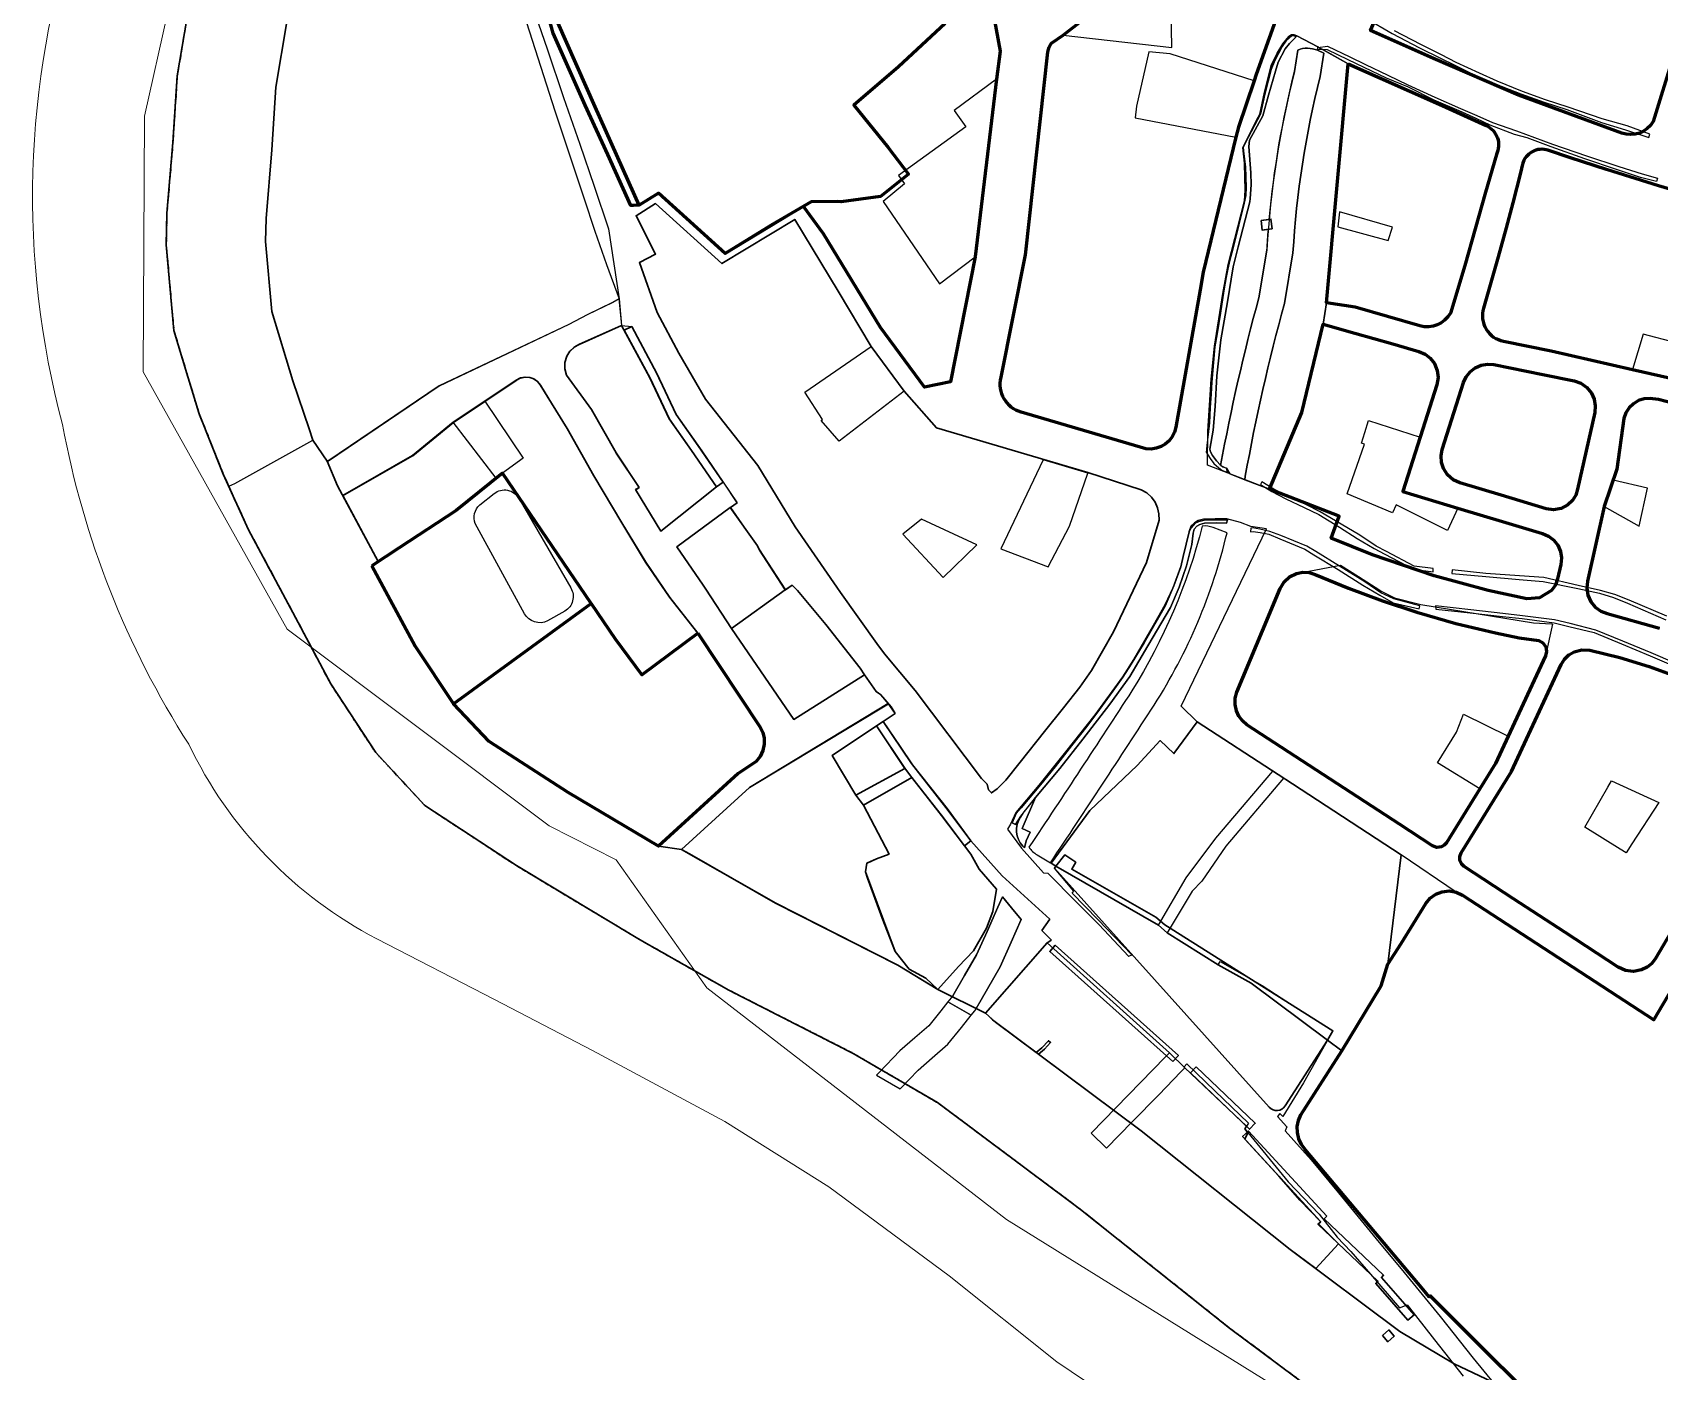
# Model space of a CAD drawing. Header units: inches. Extents: x 178547 to 180310, y 3028905 to 3031208.
# Drawn here: x 178546.6 to 179038.7, y 3030379.5 to 3030784.6 of the extents above; entities that cross this region are included whole.
import ezdxf

# ---------------------------------------------------------------- set-up
doc = ezdxf.new("R2010")
doc.units = ezdxf.units.IN
doc.header["$MEASUREMENT"] = 0
doc.linetypes.add('CENTER', pattern=[2, 1.25, -0.25, 0.25, -0.25])
for name, color, linetype, lineweight in [('1.UV1', 1, 'Continuous', 30), ('10.TR1', 7, 'Continuous', 25), ('2.UV2', 40, 'Continuous', 60), ('4.I', 170, 'Continuous', 60), ('5.SP1', 140, 'Continuous', 60), ('LAP Boundary', 250, 'CENTER', 30), ('River', 130, 'Continuous', 20)]:
    doc.layers.add(name, color=color, linetype=linetype, lineweight=lineweight)
for name, color, linetype in [('11.TR2', 252, 'Continuous'), ('13.E1', 72, 'Continuous'), ('3.OS1', 72, 'Continuous'), ('4.OS2', 72, 'Continuous'), ('Stream', 130, 'Continuous'), ('Waterbody Buffer', 134, 'Continuous')]:
    doc.layers.add(name, color=color, linetype=linetype)
for name, color, linetype, lineweight, true_color in [('12.TR3', 7, 'Continuous', 30, 0x009e8e), ('6.SP2', 7, 'Continuous', 30, 0x009e8e), ('9.R', 7, 'Continuous', 30, 0x009e8e), ('Plan-boundaries', 7, 'Continuous', 30, 0x009e8e)]:
    doc.layers.add(name, color=color, linetype=linetype, lineweight=lineweight, true_color=true_color)

msp = doc.modelspace()

# ---------------------------------------------------------------- linework, layer by layer
at = {"layer": '1.UV1'}
for points in [[(178835.75, 3030555.5), (178835.34, 3030557.18), (178833.61, 3030558.95), (178813.61, 3030585.49), (178804.24, 3030596.64), (178802, 3030599.78), (178791.02, 3030615.18), (178789.86, 3030616.81), (178777.22, 3030635.06), (178765.98, 3030653.63), (178750.14, 3030673.66), (178742.07, 3030687.63), (178735.49, 3030699.93), (178730.2, 3030714.97), (178734.99, 3030717.51), (178729.16, 3030729.14), (178734.97, 3030732.81), (178755.09, 3030714.69), (178777.13, 3030728.06), (178790.29, 3030706.38), (178800.28, 3030689.58), (178810.28, 3030676.1), (178820.03, 3030664.96), (178865.78, 3030651.45), (178881.96, 3030646.26), (178883.6, 3030645.32), (178885, 3030644.06), (178886.12, 3030642.55), (178886.9, 3030640.83), (178887.31, 3030638.99), (178887.34, 3030637.1), (178883.53, 3030624.28), (178873.51, 3030603.32), (178866.89, 3030591.54), (178863.34, 3030586.56), (178858.48, 3030580.34), (178852.67, 3030573.16), (178845.36, 3030563.84), (178841, 3030558.43), (178838.33, 3030555.84), (178836.63, 3030554.55), (178835.75, 3030555.5), (178836.63, 3030554.55), (178838.33, 3030555.84), (178841, 3030558.43), (178845.36, 3030563.84), (178852.67, 3030573.16), (178858.48, 3030580.34), (178863.34, 3030586.56), (178866.89, 3030591.54), (178873.51, 3030603.32), (178883.53, 3030624.28), (178887.34, 3030637.1), (178887.31, 3030638.99), (178886.9, 3030640.83), (178886.12, 3030642.55), (178885, 3030644.06), (178883.6, 3030645.32), (178881.96, 3030646.26), (178865.78, 3030651.45), (178820.03, 3030664.96), (178810.28, 3030676.1), (178800.28, 3030689.58), (178790.29, 3030706.38), (178777.13, 3030728.06), (178755.09, 3030714.69), (178734.97, 3030732.81), (178729.16, 3030729.14), (178734.99, 3030717.51), (178730.2, 3030714.97), (178735.49, 3030699.93), (178742.07, 3030687.63), (178750.14, 3030673.66), (178765.98, 3030653.63), (178777.22, 3030635.06), (178789.86, 3030616.81), (178791.02, 3030615.18), (178802, 3030599.78), (178804.24, 3030596.64), (178813.61, 3030585.49), (178833.61, 3030558.95), (178835.34, 3030557.18)], [(178724.77, 3030695.99), (178733.22, 3030680.29), (178739.17, 3030667.71), (178745.92, 3030658.15), (178753.44, 3030647.18), (178736.59, 3030633.75), (178729.01, 3030646.3), (178730.06, 3030646.98), (178723.08, 3030657.39), (178715.69, 3030670.53), (178708.06, 3030680.94), (178707.57, 3030682.84), (178707.61, 3030684.8), (178708.18, 3030686.68), (178709.13, 3030688.19), (178710.43, 3030689.42), (178712, 3030690.28), (178724.77, 3030695.99), (178712, 3030690.28), (178710.43, 3030689.42), (178709.13, 3030688.19), (178708.18, 3030686.68), (178707.61, 3030684.8), (178707.57, 3030682.84), (178708.06, 3030680.94), (178715.69, 3030670.53), (178723.08, 3030657.39), (178730.06, 3030646.98), (178729.01, 3030646.3), (178736.59, 3030633.75), (178753.44, 3030647.18), (178745.92, 3030658.15), (178739.17, 3030667.71), (178733.22, 3030680.29)], [(178774.24, 3030616.03), (178757.96, 3030604.29), (178750.29, 3030616.22), (178749.42, 3030617.42), (178741.49, 3030628.96), (178757.65, 3030640.91), (178765.84, 3030629.27), (178766.51, 3030628)], [(178774.24, 3030616.03), (178757.96, 3030604.29), (178750.29, 3030616.22), (178749.42, 3030617.42), (178741.49, 3030628.96), (178757.65, 3030640.91), (178765.84, 3030629.27), (178766.51, 3030628)], [(178795.6, 3030553.87), (178788.47, 3030565.92), (178801.82, 3030574.81), (178810.43, 3030561.97)], [(178938.27, 3030479.72), (178939.89, 3030482.61), (178889.1, 3030514.66), (178886.31, 3030516.95), (178860.92, 3030531.47), (178862.13, 3030533.6), (178858.88, 3030535.84), (178856.16, 3030532.43), (178854.7, 3030533.27), (178866.35, 3030549.26), (178880.71, 3030562.81), (178887.71, 3030570.41), (178891.82, 3030566.47), (178898.89, 3030576.09), (178923.36, 3030560.09), (178927.69, 3030557.26), (178960.53, 3030535.81), (178956.53, 3030502.72), (178954.55, 3030496.24), (178942.58, 3030476.5), (178938.27, 3030479.72), (178942.58, 3030476.5), (178954.55, 3030496.24), (178956.53, 3030502.72), (178960.53, 3030535.81), (178927.69, 3030557.26), (178923.36, 3030560.09), (178898.89, 3030576.09), (178891.82, 3030566.47), (178887.71, 3030570.41), (178880.71, 3030562.81), (178866.35, 3030549.26), (178854.7, 3030533.27), (178856.16, 3030532.43), (178858.88, 3030535.84), (178862.13, 3030533.6), (178860.92, 3030531.47), (178886.31, 3030516.95), (178889.1, 3030514.66), (178939.89, 3030482.61)], [(178821.52, 3030547.75), (178830.37, 3030536.07), (178832.96, 3030531.5), (178838.21, 3030525.42), (178837.09, 3030518.64), (178835.1, 3030513.66), (178831.22, 3030506.79), (178826.71, 3030502.03), (178820.39, 3030495.1), (178816.76, 3030498.48), (178811.79, 3030501.28), (178807.49, 3030506.59), (178803.55, 3030516.7), (178799.14, 3030528.79), (178798.49, 3030530.65), (178798.9, 3030533.26), (178801.84, 3030534.64), (178805.68, 3030536.04), (178797.98, 3030550.86), (178812.56, 3030559.18)], [(178837.89, 3030485.2), (178834.83, 3030487.91), (178853.44, 3030509.23), (178890.46, 3030475.88), (178895.15, 3030471.39), (178913.75, 3030453.72), (178913.23, 3030452.89), (178914.17, 3030451.75), (178913.26, 3030449.86), (178923.54, 3030438.58), (178929.92, 3030431.31), (178936.23, 3030424.84), (178935.53, 3030424.2), (178941.65, 3030418.12), (178934.75, 3030410.64), (178927, 3030416.43), (178881.94, 3030452.29), (178850.88, 3030475.49), (178852.71, 3030477.01), (178854.54, 3030479.08), (178853.87, 3030479.58), (178851.89, 3030477.46), (178850.17, 3030476.02)]]:
    msp.add_lwpolyline(points, close=True, dxfattribs=at)
msp.add_lwpolyline([(178640.43, 3030644.48), (178651.12, 3030624.53), (178657.47, 3030628.69), (178674.71, 3030639.99), (178688.7, 3030651.26), (178715.59, 3030611.84), (178722.84, 3030601.19), (178730.91, 3030590.24), (178747.81, 3030602.89), (178739.28, 3030613.74), (178732.03, 3030624.38), (178724.85, 3030636.3), (178716.36, 3030650.43), (178708.27, 3030664.77), (178700.18, 3030677.97), (178699.34, 3030679.01), (178698.24, 3030679.8), (178696.98, 3030680.26), (178695.55, 3030680.37), (178694.15, 3030680.08), (178692.89, 3030679.4), (178683.37, 3030673.06), (178673.84, 3030666.71), (178661.56, 3030656.6), (178640.43, 3030644.48)], dxfattribs=at)
at = {"layer": '10.TR1'}
for points in [[(178890.67, 3030809.04), (178858.33, 3030783.82), (178854.83, 3030781.39, 0.140409), (178853.74, 3030778.76), (178846.89, 3030717.32), (178839.54, 3030680.28, 0.399404), (178845.67, 3030669.7), (178883.37, 3030658.64, 0.416993), (178892.48, 3030665.54), (178899.72, 3030706.74), (178911.33, 3030756), (178916.66, 3030771.86), (178924.54, 3030793.89)], [(178951.26, 3030785.24), (178970.39, 3030776.76), (178996.04, 3030765.62), (179027.27, 3030754.14, 0.359406), (179036.81, 3030757.63), (179042.99, 3030777.62)], [(179054.26, 3030733.6), (179038.36, 3030738.19), (179022.71, 3030743.15), (179011.79, 3030746.69), (179004.98, 3030748.96, 0.437346), (178997.29, 3030744.73, 15.32044)], [(178997.29, 3030744.73), (178996.64, 3030742.16), (178994.32, 3030733.09), (178992.37, 3030725.47), (178989.88, 3030716.74), (178985.44, 3030701.21, 0.437941), (178991.55, 3030691.18), (179005.94, 3030688.27), (179030.58, 3030682.65), (179047.51, 3030678.8)]]:
    msp.add_lwpolyline(points, format="xyb", dxfattribs=at)
for points in [[(178702.03, 3030790.95), (178704.83, 3030782.59), (178713.75, 3030762.57), (178720.62, 3030747.69), (178727.6, 3030732.22), (178730.12, 3030732.39), (178735.94, 3030736.02), (178756.06, 3030717.69), (178776.01, 3030729.8), (178779.75, 3030732), (178785.88, 3030723.71), (178803.11, 3030695.33), (178816.36, 3030677.32), (178824.2, 3030678.93), (178831.72, 3030716.71), (178838.12, 3030770.46), (178839.23, 3030778.97), (178836.83, 3030792.01)], [(178698.75, 3030789.79), (178702.27, 3030779.64), (178707.21, 3030764.95), (178712.15, 3030750.82), (178716.47, 3030738.1), (178720.82, 3030725.24), (178723.98, 3030704.07), (178724.77, 3030695.99), (178724.77, 3030695.99), (178727.82, 3030695.6), (178734.23, 3030683.69), (178739.47, 3030672.91), (178741.31, 3030669), (178749.01, 3030658.06), (178755.51, 3030648.6), (178755.51, 3030648.6), (178759.69, 3030642.35), (178757.68, 3030640.86), (178761.88, 3030634.9), (178761.88, 3030634.9), (178765.84, 3030629.27), (178766.45, 3030628.1), (178770.37, 3030622.01), (178774.3, 3030615.94), (178776.33, 3030617.38), (178777.95, 3030615.83), (178786.51, 3030605.51), (178796.9, 3030592.26), (178798.28, 3030590.28), (178801.74, 3030585.26), (178803.1, 3030584.29), (178806.3, 3030580.55), (178807.48, 3030578.57), (178803.9, 3030576.19), (178808.99, 3030568.61), (178812.72, 3030563.09), (178823.25, 3030549.83), (178830.45, 3030540.11), (178839.92, 3030529.5), (178854.27, 3030516.37), (178851.86, 3030512.92), (178854.78, 3030510.02), (178854.74, 3030509.97), (178854.59, 3030509.95), (178854.59, 3030509.95), (178853.44, 3030509.23), (178890.46, 3030475.88), (178889.29, 3030474.71), (178866.8, 3030451.62), (178871.46, 3030447.05), (178879.24, 3030455.04), (178887.3, 3030463.25), (178893.95, 3030470.14), (178895.17, 3030471.41), (178894.88, 3030471.69), (178895.75, 3030472.65), (178904.22, 3030464.46), (178914.35, 3030454.69), (178913.23, 3030452.89), (178926.41, 3030436.91), (178935.73, 3030427.12), (178941.2, 3030420.2), (178945.35, 3030415.88), (178951.25, 3030408.95), (178960.03, 3030398.83), (178962.42, 3030399.65), (178970.69, 3030389.15), (178979.29, 3030378.11)], [(179050.03, 3030670.57), (179038.4, 3030673.55), (179035.91, 3030673.91), (179034.1, 3030673.78), (179032.37, 3030673.23), (179030.81, 3030672.3), (179029.51, 3030671.03), (179028.53, 3030669.5), (179027.93, 3030667.79), (179025.82, 3030652.51), (179022, 3030641.21), (179016.97, 3030618.63), (179016.71, 3030616.48), (179017.03, 3030614.35), (179017.92, 3030612.38), (179019.24, 3030610.76), (179020.95, 3030609.55), (179022.9, 3030608.81), (179038.74, 3030604.43)], [(178856.16, 3030532.43), (178887.12, 3030514.52), (178895.52, 3030528.87), (178904.55, 3030540.82), (178921.76, 3030561.13), (178898.89, 3030576.09), (178894.03, 3030580.84), (178919.83, 3030634.47), (178915.07, 3030635.13), (178911.99, 3030636.33), (178907.82, 3030637.48), (178904.26, 3030637.48), (178900.74, 3030637.32), (178899.16, 3030636.95), (178898.02, 3030636.26), (178896.99, 3030635.2), (178896.32, 3030633.52), (178893.84, 3030622.97), (178891.46, 3030616.59), (178889.11, 3030611.41), (178885.57, 3030605.19), (178879.62, 3030594.92), (178876.23, 3030589.71), (178867.88, 3030578.2), (178859.03, 3030566.96), (178850.98, 3030556.88), (178844.06, 3030548.67), (178842.36, 3030545.15), (178841.46, 3030543.6), (178845.74, 3030537.88), (178852.35, 3030530.38), (178853.69, 3030530.27), (178862.39, 3030521.51), (178869.23, 3030514.6), (178878.05, 3030505.16), (178878.21, 3030505.14), (178879.07, 3030505.56), (178868.85, 3030516.25), (178861.03, 3030524.18), (178861.54, 3030524.82), (178855.66, 3030531.8), (178856.16, 3030532.43)], [(179050.45, 3030526.39), (179037.49, 3030504.48), (179036.37, 3030503), (179034.94, 3030501.82), (179033.27, 3030501.01), (179030.87, 3030500.56), (179028.45, 3030500.85), (179026.23, 3030501.86), (179010.11, 3030512.41), (178994.59, 3030522.53), (178979.61, 3030532.33), (178978.81, 3030533.1), (178978.34, 3030534.11), (178978.29, 3030535.3), (178978.7, 3030536.42), (178993.92, 3030561.02), (178998.46, 3030570.78), (179009.01, 3030593.42), (179009.98, 3030595.02), (179011.32, 3030596.33), (179012.94, 3030597.27), (179015.26, 3030597.86), (179017.65, 3030597.69), (179026.69, 3030595.49), (179035.61, 3030592.82), (179046.72, 3030588.79)], [(179084.45, 3030566.19), (179036.96, 3030485.9), (178979.15, 3030523.62), (178977.21, 3030524.53), (178960.53, 3030535.81), (178924.97, 3030559.04), (178907.54, 3030538.47), (178900.23, 3030527.87), (178900.23, 3030527.87), (178897.35, 3030524.79), (178889.81, 3030512.18), (178905.24, 3030502.56), (178905.84, 3030503.55), (178918.51, 3030496.26), (178928.3, 3030489.93), (178939.89, 3030482.61), (178931.05, 3030466.87), (178924.75, 3030456.67), (178923.82, 3030457.54), (178923.15, 3030456.64), (178925.96, 3030453.53), (178925.51, 3030452.36), (178933.35, 3030443.54), (178941.58, 3030433.58), (178952.97, 3030419.66), (178961.45, 3030409.46), (178972.39, 3030396.13), (178982.38, 3030383.6), (178992.04, 3030371.78)]]:
    msp.add_lwpolyline(points, dxfattribs=at)
msp.add_lwpolyline([(178998.58, 3030613.24), (178986.9, 3030615.76), (178970.5, 3030620.18), (178951.9, 3030626.54), (178939.43, 3030631.64), (178941.8, 3030638.28), (178902.02, 3030653.66), (178902.11, 3030664.02), (178903.14, 3030679.73), (178904.13, 3030689.69), (178906.64, 3030705.66), (178908.23, 3030714.42), (178913.16, 3030733.7), (178913.42, 3030736.84), (178913.16, 3030744.89), (178913.17, 3030745.05), (178912.66, 3030749.79), (178914.73, 3030753.75), (178916.82, 3030758.07), (178917.79, 3030759.92), (178919.23, 3030766.5), (178920.67, 3030772.2), (178921.29, 3030774.64), (178923.02, 3030778.33), (178924.74, 3030781.15), (178926.57, 3030783.36), (178927.42, 3030783.85), (178928.17, 3030783.91), (178929.01, 3030783.56), (178935.35, 3030780.26), (178944.5, 3030775.14), (178973.01, 3030762.46), (178986.28, 3030756.41, -0.425383), (178989.36, 3030747.68), (178986.12, 3030736.32), (178979.78, 3030714.14), (178975.45, 3030699.67, -0.336476), (178966.21, 3030695.83), (178946.66, 3030701.47), (178937.98, 3030702.77), (178937.02, 3030696.39), (178946.56, 3030693.67), (178958.05, 3030690.37), (178965.92, 3030688.11), (178967.79, 3030687.31), (178969.39, 3030686.06), (178970.63, 3030684.44), (178971.47, 3030682.39), (178971.71, 3030680.19), (178971.34, 3030678.01), (178966.35, 3030662.21), (178961.1, 3030645.71), (178977.66, 3030640.74), (178992.18, 3030636.38), (179003.35, 3030633.02), (179005.15, 3030632.22), (179006.7, 3030631.02), (179007.91, 3030629.47), (179008.72, 3030627.62), (179009.04, 3030625.63), (179008.85, 3030623.62), (179007.9, 3030619.36), (179007.21, 3030617.44), (179006.05, 3030615.76), (179002.38, 3030613.54)], format="xyb", close=True, dxfattribs=at)
for points in [[(178835.75, 3030555.5), (178835.34, 3030557.18), (178833.61, 3030558.95), (178813.61, 3030585.49), (178804.24, 3030596.64), (178802, 3030599.78), (178791.02, 3030615.18), (178789.86, 3030616.81), (178777.22, 3030635.06), (178765.98, 3030653.63), (178750.14, 3030673.66), (178742.07, 3030687.63), (178735.49, 3030699.93), (178730.2, 3030714.97), (178734.99, 3030717.51), (178729.16, 3030729.14), (178734.97, 3030732.81), (178755.09, 3030714.69), (178777.13, 3030728.06), (178790.29, 3030706.38), (178800.28, 3030689.58), (178810.28, 3030676.1), (178820.03, 3030664.96), (178865.78, 3030651.45), (178881.96, 3030646.26), (178883.6, 3030645.32), (178885, 3030644.06), (178886.12, 3030642.55), (178886.9, 3030640.83), (178887.31, 3030638.99), (178887.34, 3030637.1), (178883.53, 3030624.28), (178873.51, 3030603.32), (178866.89, 3030591.54), (178863.34, 3030586.56), (178858.48, 3030580.34), (178852.67, 3030573.16), (178845.36, 3030563.84), (178841, 3030558.43), (178838.33, 3030555.84), (178836.63, 3030554.55), (178835.75, 3030555.5), (178836.63, 3030554.55), (178838.33, 3030555.84), (178841, 3030558.43), (178845.36, 3030563.84), (178852.67, 3030573.16), (178858.48, 3030580.34), (178863.34, 3030586.56), (178866.89, 3030591.54), (178873.51, 3030603.32), (178883.53, 3030624.28), (178887.34, 3030637.1), (178887.31, 3030638.99), (178886.9, 3030640.83), (178886.12, 3030642.55), (178885, 3030644.06), (178883.6, 3030645.32), (178881.96, 3030646.26), (178865.78, 3030651.45), (178820.03, 3030664.96), (178810.28, 3030676.1), (178800.28, 3030689.58), (178790.29, 3030706.38), (178777.13, 3030728.06), (178755.09, 3030714.69), (178734.97, 3030732.81), (178729.16, 3030729.14), (178734.99, 3030717.51), (178730.2, 3030714.97), (178735.49, 3030699.93), (178742.07, 3030687.63), (178750.14, 3030673.66), (178765.98, 3030653.63), (178777.22, 3030635.06), (178789.86, 3030616.81), (178791.02, 3030615.18), (178802, 3030599.78), (178804.24, 3030596.64), (178813.61, 3030585.49), (178833.61, 3030558.95), (178835.34, 3030557.18)], [(178759.69, 3030642.35), (178755.54, 3030648.55), (178753.48, 3030647.14), (178736.63, 3030633.7), (178729.04, 3030646.26), (178730.09, 3030646.93), (178723.11, 3030657.34), (178715.73, 3030670.48), (178708.1, 3030680.9), (178707.6, 3030682.79), (178707.64, 3030684.75), (178708.21, 3030686.63), (178709.17, 3030688.14), (178710.47, 3030689.37), (178712.03, 3030690.23), (178724.8, 3030695.95), (178724.02, 3030704.02), (178722.08, 3030702.89), (178714.36, 3030699.19), (178708.83, 3030696.24), (178669.58, 3030677.61), (178635.77, 3030654.73), (178638.86, 3030647.42), (178640.46, 3030644.43), (178661.59, 3030656.55), (178673.87, 3030666.66), (178683.4, 3030673.01), (178692.92, 3030679.36), (178694.18, 3030680.03), (178695.58, 3030680.33), (178697.01, 3030680.21), (178698.27, 3030679.75), (178699.37, 3030678.97), (178700.22, 3030677.92), (178708.3, 3030664.72), (178716.39, 3030650.38), (178724.88, 3030636.25), (178732.06, 3030624.33), (178739.31, 3030613.69), (178747.84, 3030602.84), (178766.67, 3030574.41), (178767.47, 3030572.8), (178767.91, 3030571.06), (178767.96, 3030569.26), (178767.56, 3030567.34), (178766.73, 3030565.57), (178765.51, 3030564.05), (178760.1, 3030560.41), (178736.01, 3030538.44), (178742.9, 3030537.41), (178763.45, 3030556.15), (178805.47, 3030581.51), (178803.13, 3030584.24), (178801.77, 3030585.21), (178798.28, 3030590.27), (178797.98, 3030590.09), (178797.51, 3030589.79), (178796.16, 3030588.94), (178793.06, 3030586.99), (178787.57, 3030583.53), (178776.86, 3030576.78), (178757.99, 3030604.25), (178750.32, 3030616.17), (178749.45, 3030617.38), (178741.49, 3030628.95), (178757.65, 3030640.91), (178757.68, 3030640.86)], [(178978.33, 3030648.37), (178976.3, 3030649.31), (178974.6, 3030650.78), (178973.38, 3030652.66), (178972.78, 3030654.53), (178972.65, 3030656.5), (178973.01, 3030658.44), (178977.32, 3030672.05), (178979.42, 3030678.68), (178980.23, 3030680.44), (178981.43, 3030681.96), (178982.96, 3030683.14), (178984.75, 3030683.93), (178986.68, 3030684.26), (178988.63, 3030684.11), (179003.4, 3030681.13), (179012.86, 3030679.22), (179014.95, 3030678.48), (179016.76, 3030677.2), (179018.15, 3030675.47), (179018.95, 3030673.64), (179019.28, 3030671.66), (179019.11, 3030669.66), (179013.94, 3030646.42), (179013.38, 3030644.61), (179012.38, 3030643), (179011.01, 3030641.69), (179008.96, 3030640.61), (179006.67, 3030640.22), (179004.38, 3030640.54), (178990.79, 3030644.62)], [(179006.34, 3030605.59), (179004.26, 3030596), (178998.82, 3030584.32), (178992.97, 3030571.77), (178989.08, 3030563.43), (178984.34, 3030555.78), (178974.25, 3030539.49), (178973.59, 3030538.74), (178972.72, 3030538.24), (178971.36, 3030538.09), (178970.06, 3030538.56), (178960.08, 3030545.08), (178913.88, 3030575.17), (178912.54, 3030576.35), (178911.47, 3030577.79), (178910.73, 3030579.42), (178910.33, 3030581.29), (178910.37, 3030583.19), (178910.83, 3030585.04), (178918.65, 3030603.59), (178923.96, 3030616.4), (178925.14, 3030618.39), (178926.84, 3030619.96), (178928.92, 3030620.97), (178942.19, 3030623.48), (178947.67, 3030620.06), (178952.67, 3030616.83), (178954.7, 3030615.52), (178958.6, 3030613.58), (178966.47, 3030611.55), (179000.57, 3030606.05), (179006.06, 3030605.66)]]:
    msp.add_lwpolyline(points, close=True, dxfattribs=at)
at = {"layer": '11.TR2'}
for points in [[(178949.87, 3030788.94), (178957.8, 3030784.33), (178966.12, 3030779.97), (178972.46, 3030776.78), (178976.6, 3030774.78), (178983.9, 3030771.21), (178989, 3030769.06), (178996.72, 3030766.01), (179003.81, 3030763.53), (179010.7, 3030761.3), (179021.21, 3030757.39), (179028.4, 3030755.12), (179035.51, 3030752.83), (179035.77, 3030753.81), (179028.89, 3030756.32), (179021.36, 3030758.49), (179011.06, 3030762.02), (179004.23, 3030764.18), (178997.22, 3030766.73), (178989.57, 3030769.83), (178984.22, 3030772.26), (178977.25, 3030775.54), (178972.77, 3030777.82), (178966.47, 3030780.91), (178958.53, 3030785.11)], [(179040.92, 3030608.01), (179029.54, 3030612.88), (179025.19, 3030614.6), (179020.89, 3030615.83), (179014.13, 3030617.32), (179003.71, 3030619.74), (178996.38, 3030620.23), (178986.19, 3030620.92), (178976, 3030621.99), (178975.9, 3030620.92), (178986.21, 3030620.01), (178996.31, 3030619.16), (179003.55, 3030618.48), (179013.97, 3030616.4), (179020.57, 3030614.95), (179024.81, 3030613.64), (179029, 3030611.92), (179040.58, 3030606.87)], [(179043.45, 3030593.76), (179036.21, 3030596.96), (179027.57, 3030600.46), (179019.42, 3030603.77), (179011.66, 3030605.77), (179006.95, 3030606.91), (178997.22, 3030608.12), (178991.3, 3030608.86), (178981.62, 3030609.92), (178970.97, 3030611.17), (178971.03, 3030610.1), (178981.48, 3030609.07), (178991.22, 3030607.92), (178997.17, 3030607.27), (179006.83, 3030606.01), (179011.31, 3030604.9), (179018.94, 3030603.07), (179027.18, 3030599.67), (179035.84, 3030595.98), (179042.92, 3030593.03)]]:
    msp.add_lwpolyline(points, dxfattribs=at)
for points in [[(178914.33, 3030752.81), (178912.77, 3030749.78), (178913.01, 3030747.93), (178913.45, 3030743.97), (178913.64, 3030737.71), (178913.56, 3030735.29), (178913.11, 3030732.95), (178911.48, 3030726.43), (178909.62, 3030719.07), (178908.7, 3030715.67), (178908.14, 3030712.95), (178907.64, 3030710.52), (178906.96, 3030706.49), (178905.88, 3030699.72), (178904.88, 3030693.47), (178904.23, 3030689.46), (178903.78, 3030684.72), (178903.25, 3030678.78), (178903.08, 3030675.19), (178902.79, 3030671.12), (178902.55, 3030666.51), (178902.18, 3030662.95), (178901.79, 3030659.77), (178901.64, 3030658.48), (178901.63, 3030657.65), (178902.78, 3030655.69), (178903.94, 3030654.23), (178905.4, 3030652.9), (178906.31, 3030652.23), (178908.06, 3030651.51), (178907.75, 3030652.8), (178906.61, 3030653.1), (178905.89, 3030653.72), (178904.73, 3030655.06), (178903.49, 3030656.63), (178902.93, 3030657.72), (178902.69, 3030658.56), (178903.75, 3030664.29), (178904.32, 3030671.49), (178904.81, 3030680.75), (178906.02, 3030691.63), (178907.99, 3030703.12), (178909.79, 3030713.65), (178911.25, 3030719.73), (178914.8, 3030733.37), (178914.94, 3030734.34), (178915.22, 3030738.54), (178915.12, 3030742.12), (178914.45, 3030750.08), (178914.66, 3030752.01), (178918.73, 3030759.34), (178920.47, 3030765.64), (178922.52, 3030772.91), (178923.32, 3030775.6), (178925.5, 3030779.6), (178926.81, 3030781.21), (178928.56, 3030783.09), (178928.68, 3030783.4), (178927.99, 3030783.7), (178927.47, 3030783.64), (178925.91, 3030782.25), (178924.56, 3030780.34), (178922.35, 3030776.16), (178921.26, 3030773.43), (178919.29, 3030765.92), (178917.99, 3030759.85)], [(178935.27, 3030779.47), (178935.37, 3030780.08), (178938.31, 3030780.42), (178945, 3030777.2), (178949.75, 3030774.89), (178956.53, 3030771.64), (178962.57, 3030768.78), (178970.78, 3030765.02), (178978.48, 3030761.55), (178983.5, 3030759.51), (178988.18, 3030757.38), (178995.49, 3030754.85), (179006.33, 3030750.82), (179016.65, 3030747.27), (179026.36, 3030744.1), (179033.43, 3030741.84), (179038.09, 3030740.49), (179037.78, 3030739.49), (179033, 3030740.74), (179025.72, 3030743.13), (179016.11, 3030746.34), (179005.94, 3030750.04), (178998.7, 3030752.71), (178994.81, 3030753.75), (178987.53, 3030756.58), (178983.28, 3030758.56), (178978.15, 3030760.9), (178970.59, 3030764.07), (178962.78, 3030768.03), (178956.18, 3030770.8), (178949.38, 3030773.97), (178944.53, 3030776.34), (178938.31, 3030779.37)], [(178918.44, 3030648.66), (178918.05, 3030647.87), (178921.49, 3030645.72), (178925.68, 3030643.49), (178931.24, 3030640.85), (178935.66, 3030638.77), (178941.87, 3030634.92), (178947.24, 3030631.53), (178952.37, 3030628.54), (178955.66, 3030626.73), (178964.28, 3030622.25), (178970.21, 3030621.4), (178970.26, 3030622.4), (178964.45, 3030623.15), (178956.09, 3030627.55), (178953.03, 3030629.21), (178948.11, 3030632.48), (178942.39, 3030635.87), (178936.06, 3030639.63), (178931.77, 3030641.76), (178926.36, 3030644.2), (178922.03, 3030646.42)], [(178896.48, 3030633.55), (178894.66, 3030626.03), (178893.95, 3030622.97), (178891.85, 3030617.25), (178889.14, 3030611.01), (178882.8, 3030599.97), (178878.93, 3030593.48), (178876.39, 3030589.61), (178873.39, 3030585.36), (178869.37, 3030579.74), (178865.45, 3030574.64), (178860.86, 3030568.83), (178855.92, 3030562.43), (178851.49, 3030556.97), (178845.6, 3030550.09), (178844.11, 3030548.3), (178842.86, 3030545.55), (178843.91, 3030545.05), (178845.57, 3030547.48), (178849.99, 3030553.14), (178857.33, 3030561.91), (178864.25, 3030570.78), (178872.47, 3030581.39), (178878.51, 3030589.82), (178883.92, 3030599.03), (178890.76, 3030610.68), (178893.42, 3030616.84), (178895.65, 3030623.21), (178897.21, 3030629.66), (178897.64, 3030633.1), (178897.91, 3030634.31), (178898.75, 3030635.2), (178899.68, 3030635.71), (178901.08, 3030636.16), (178904.6, 3030636.3), (178907.78, 3030636.2), (178907.99, 3030637.14), (178904.7, 3030637.21), (178900.96, 3030637.11), (178899.35, 3030636.71), (178898.23, 3030636.13), (178897.02, 3030634.77)], [(178954.4, 3030615.06), (178949.58, 3030618.45), (178941.93, 3030623.14), (178934.75, 3030627.54), (178931.99, 3030629.15), (178924.21, 3030632.38), (178920.82, 3030633.68), (178917.81, 3030634.36), (178915.62, 3030634.73), (178915.05, 3030634.66), (178915.04, 3030633.58), (178915.78, 3030633.62), (178917.9, 3030633.37), (178920.59, 3030632.79), (178923.91, 3030631.39), (178931.42, 3030628.25), (178934.19, 3030626.53), (178941.47, 3030622.1), (178948.99, 3030617.45), (178954.15, 3030614.38), (178958.11, 3030612.09), (178966.01, 3030610.21), (178966.25, 3030611.2), (178958.32, 3030613.24)]]:
    msp.add_lwpolyline(points, close=True, dxfattribs=at)
at = {"layer": '12.TR3'}
msp.add_line((178774.29, 3030615.94), (178776.33, 3030617.38), dxfattribs=at)
for points in [[(178725.57, 3030694.53), (178733.39, 3030680), (178739.25, 3030667.59), (178745.91, 3030658.17), (178753.44, 3030647.18), (178755.51, 3030648.6), (178747.97, 3030659.58), (178741.31, 3030669), (178735.45, 3030681.41), (178727.82, 3030695.6)], [(178803.9, 3030576.2), (178812.47, 3030563.43), (178814.54, 3030560.71), (178823.5, 3030549.28), (178830.45, 3030540.11), (178828.48, 3030538.57), (178821.42, 3030547.88), (178812.46, 3030559.32), (178810.39, 3030562.03), (178801.82, 3030574.81)], [(178891.54, 3030473.29), (178854.25, 3030506.59), (178855.91, 3030508.46), (178893.21, 3030475.15)], [(178898.53, 3030471.7), (178916.42, 3030454.62), (178914.69, 3030452.82), (178896.8, 3030469.89)]]:
    msp.add_lwpolyline(points, close=True, dxfattribs=at)
for points in [[(178757.96, 3030604.29), (178774.24, 3030616.03), (178774.3, 3030615.94), (178776.33, 3030617.38), (178777.95, 3030615.83), (178786.51, 3030605.51), (178796.9, 3030592.26), (178798.28, 3030590.28), (178776.86, 3030576.78), (178757.96, 3030604.29)], [(178938.07, 3030426.53), (178914.43, 3030452.28), (178912.59, 3030450.59), (178936.23, 3030424.84), (178935.4, 3030424.08), (178953.56, 3030406.88), (178952.87, 3030406.15), (178962.62, 3030395.02), (178964.5, 3030396.67), (178954.59, 3030407.97), (178955.26, 3030408.67), (178937.23, 3030425.76), (178938.07, 3030426.53)]]:
    msp.add_lwpolyline(points, dxfattribs=at)
msp.add_lwpolyline([(178905.24, 3030502.56), (178889.81, 3030512.18), (178887.12, 3030514.52), (178856.16, 3030532.43), (178855.66, 3030531.8), (178920.68, 3030459.47, 0.495466), (178925.44, 3030459.85), (178938.25, 3030479.74), (178915.17, 3030496.96), (178905.24, 3030502.56)], format="xyb", close=True, dxfattribs=at)
at = {"layer": '13.E1'}
msp.add_lwpolyline([(178594.04, 3030793.37), (178590.37, 3030771.47), (178589.06, 3030751.29), (178589.06, 3030751.29), (178587.24, 3030729.95), (178587.03, 3030720.36), (178589.34, 3030694.46), (178596.97, 3030669.27), (178603.21, 3030653.64), (178604.55, 3030650.37), (178605.92, 3030647.37), (178607.73, 3030648.2), (178631.37, 3030661.26), (178630.26, 3030664.67), (178625.3, 3030679.2), (178618.94, 3030700.2), (178617.06, 3030721.36), (178617.21, 3030728.35), (178618.97, 3030749.05), (178620.2, 3030768.01), (178623.52, 3030787.8)], dxfattribs=at)
for points in [[(178944.5, 3030775.14), (178936.86, 3030779.41), (178935.27, 3030779.47), (178935.37, 3030780.08), (178935.63, 3030780.11), (178935.35, 3030780.26), (178929.01, 3030783.56), (178928.17, 3030783.91), (178927.42, 3030783.85), (178926.57, 3030783.36), (178924.74, 3030781.15), (178923.02, 3030778.33), (178921.29, 3030774.64), (178920.67, 3030772.2), (178919.23, 3030766.5), (178917.79, 3030759.92), (178916.82, 3030758.07), (178914.73, 3030753.75), (178912.66, 3030749.79), (178913.17, 3030745.05), (178913.16, 3030744.89), (178913.42, 3030736.84), (178913.16, 3030733.7), (178908.23, 3030714.42), (178906.64, 3030705.66), (178904.13, 3030689.69), (178903.14, 3030679.73), (178902.11, 3030664.02), (178902.1, 3030662.27), (178902.18, 3030662.95), (178902.55, 3030666.51), (178902.79, 3030671.12), (178903.08, 3030675.19), (178903.25, 3030678.78), (178903.78, 3030684.72), (178904.23, 3030689.46), (178904.88, 3030693.47), (178905.88, 3030699.72), (178906.96, 3030706.49), (178907.64, 3030710.52), (178908.14, 3030712.95), (178908.7, 3030715.67), (178909.62, 3030719.07), (178911.48, 3030726.43), (178913.11, 3030732.95), (178913.56, 3030735.29), (178913.64, 3030737.71), (178913.45, 3030743.97), (178913.01, 3030747.93), (178912.77, 3030749.78), (178914.33, 3030752.81), (178917.99, 3030759.85), (178919.29, 3030765.92), (178921.26, 3030773.43), (178922.35, 3030776.16), (178924.56, 3030780.34), (178925.91, 3030782.25), (178927.47, 3030783.64), (178927.99, 3030783.7), (178928.68, 3030783.4), (178928.56, 3030783.09), (178926.81, 3030781.21), (178925.5, 3030779.6), (178923.32, 3030775.6), (178922.52, 3030772.91), (178920.47, 3030765.64), (178918.73, 3030759.34), (178914.66, 3030752.01), (178914.45, 3030750.08), (178915.12, 3030742.12), (178915.22, 3030738.54), (178914.94, 3030734.34), (178914.8, 3030733.37), (178911.25, 3030719.73), (178909.79, 3030713.65), (178907.99, 3030703.12), (178906.02, 3030691.63), (178904.81, 3030680.75), (178904.32, 3030671.49), (178903.75, 3030664.29), (178902.69, 3030658.56), (178902.93, 3030657.72), (178903.49, 3030656.63), (178904.73, 3030655.06), (178905.89, 3030653.72), (178905.96, 3030653.65, -0.021383), (178917.51, 3030704.32), (178919.96, 3030718.79, -0.005432), (178920.4, 3030725.06), (178918.56, 3030724.78), (178918.19, 3030727.67), (178920.66, 3030728.05, -0.039247), (178928.32, 3030772.79), (178929.29, 3030779.29, -0.193679), (178935.26, 3030779.22), (178937.16, 3030778.38), (178936.09, 3030771.23, 0.048007), (178927.84, 3030717.89), (178925.25, 3030702.61, 0.022325), (178913.42, 3030650.39), (178913.27, 3030649.31), (178920.75, 3030646.42), (178930.5, 3030669.63), (178937.02, 3030696.39), (178937.98, 3030702.77)], [(178854.47, 3030533.41, 0.003082), (178885.85, 3030581.13, 0.0836), (178907.9, 3030633.23), (178903.71, 3030634.8, 0.105673), (178900.41, 3030635.3, -0.077409), (178879.11, 3030585.44, -0.003061), (178847.99, 3030538.12, 0.106024), (178850.44, 3030535.83)], [(178845.91, 3030543.8), (178849.99, 3030553.13), (178846.48, 3030548.81), (178845.39, 3030547.22, 0.351954), (178846.11, 3030538.48), (178846.59, 3030537.98), (178846.6, 3030537.97), (178847.15, 3030540.09), (178848.35, 3030542.66)]]:
    msp.add_lwpolyline(points, format="xyb", close=True, dxfattribs=at)
for points in [[(178887.71, 3030570.41), (178891.82, 3030566.47), (178898.89, 3030576.09), (178894.03, 3030580.84), (178919.83, 3030634.47), (178915.07, 3030635.13), (178911.99, 3030636.33), (178907.82, 3030637.48), (178904.26, 3030637.48), (178900.74, 3030637.32), (178899.16, 3030636.95), (178898.02, 3030636.26), (178896.99, 3030635.2), (178896.32, 3030633.52), (178893.84, 3030622.97), (178891.46, 3030616.59), (178889.11, 3030611.41), (178885.57, 3030605.19), (178879.62, 3030594.92), (178876.23, 3030589.71), (178867.88, 3030578.2), (178859.03, 3030566.96), (178850.98, 3030556.88), (178844.06, 3030548.67), (178842.36, 3030545.15), (178841.46, 3030543.6), (178845.74, 3030537.88), (178852.35, 3030530.38), (178853.69, 3030530.27), (178862.39, 3030521.51), (178869.23, 3030514.6), (178878.05, 3030505.16), (178878.21, 3030505.14), (178879.07, 3030505.56), (178868.85, 3030516.25), (178861.03, 3030524.18), (178861.54, 3030524.82), (178855.66, 3030531.8), (178856.16, 3030532.43), (178854.7, 3030533.27), (178866.35, 3030549.26), (178880.71, 3030562.81)], [(178853.44, 3030509.23), (178854.59, 3030509.95), (178854.74, 3030509.97), (178854.78, 3030510.02), (178851.86, 3030512.92), (178854.27, 3030516.37), (178839.92, 3030529.5), (178830.45, 3030540.11), (178828.48, 3030538.57), (178830.37, 3030536.07), (178832.96, 3030531.5), (178838.21, 3030525.42), (178837.09, 3030518.64), (178835.1, 3030513.66), (178831.22, 3030506.79), (178826.71, 3030502.03), (178820.39, 3030495.1), (178824.76, 3030492.93), (178824.96, 3030493.19), (178828.52, 3030499.33), (178832.13, 3030505.56), (178835.3, 3030512.67), (178838.57, 3030519.99), (178839.99, 3030523.08), (178842.7, 3030519.81), (178845.65, 3030516.25), (178842.61, 3030509.41), (178839.26, 3030501.91), (178835.45, 3030495.32), (178831.98, 3030489.33), (178834.83, 3030487.91)]]:
    msp.add_lwpolyline(points, close=True, dxfattribs=at)
at = {"layer": '2.UV2'}
for points in [[(178983.08, 3030831.55), (178993.4, 3030820.36), (178999.01, 3030816.16), (179006.33, 3030812.38), (179024.91, 3030802.86), (179040.37, 3030796.42, -0.357863), (179045.66, 3030786.47), (179042.99, 3030777.62), (179036.81, 3030757.63, -0.359406), (179027.27, 3030754.14), (178996.04, 3030765.62), (178970.39, 3030776.76), (178951.26, 3030785.24), (178958.8, 3030802.24), (178983.08, 3030831.55)], [(178924.54, 3030793.89), (178916.66, 3030771.86), (178916.07, 3030769.95), (178911.33, 3030756), (178910.58, 3030752.91), (178900.66, 3030712.07), (178899.72, 3030706.74), (178892.43, 3030665.21, -0.405113), (178883.37, 3030658.64), (178845.67, 3030669.7, -0.399404), (178839.54, 3030680.28), (178846.89, 3030717.32), (178853.74, 3030778.76, -0.140409), (178854.83, 3030781.39), (178858.33, 3030783.82), (178890.67, 3030809.04)], [(178944.5, 3030775.14), (178973.01, 3030762.46), (178986.28, 3030756.41, -0.425383), (178989.36, 3030747.68), (178986.12, 3030736.32), (178979.78, 3030714.14), (178975.45, 3030699.67, -0.336476), (178966.21, 3030695.83), (178946.66, 3030701.47), (178937.98, 3030702.77), (178944.5, 3030775.14)], [(179054.26, 3030733.6), (179038.36, 3030738.19), (179022.71, 3030743.15), (179011.79, 3030746.69), (179004.98, 3030748.96, 0.437346), (178997.29, 3030744.73, 15.32044)], [(178997.29, 3030744.73), (178996.64, 3030742.16), (178994.32, 3030733.09), (178992.37, 3030725.47), (178989.88, 3030716.74), (178985.44, 3030701.21, 0.437941), (178991.55, 3030691.18), (179005.94, 3030688.27), (179030.58, 3030682.65), (179047.51, 3030678.8)]]:
    msp.add_lwpolyline(points, format="xyb", dxfattribs=at)
at = {"layer": '2.UV2', "color": 40, "linetype": 'Continuous', "lineweight": 60}
for points in [[(178836.83, 3030792.01), (178839.23, 3030778.97), (178838.12, 3030770.46), (178831.72, 3030716.71), (178824.2, 3030678.93), (178816.36, 3030677.32), (178803.11, 3030695.33), (178785.88, 3030723.71), (178779.75, 3030732), (178776.04, 3030729.82), (178756.06, 3030717.69), (178735.94, 3030736.02), (178730.12, 3030732.39), (178728.38, 3030732.27), (178727.6, 3030732.22), (178720.62, 3030747.69), (178713.75, 3030762.57), (178704.02, 3030784.41), (178701.66, 3030793.07)], [(178822.61, 3030787.29), (178808.5, 3030774.2), (178794.96, 3030762.57), (178805.43, 3030749.82), (178811.5, 3030741.73), (178803.08, 3030734.96), (178791.2, 3030733.39), (178789.93, 3030733.48), (178782.09, 3030733.37), (178770, 3030726.27), (178756.06, 3030717.69), (178735.94, 3030736.02), (178730.12, 3030732.39), (178716.72, 3030762.11), (178705.45, 3030787.59)]]:
    msp.add_lwpolyline(points, dxfattribs=at)
at = {"layer": '2.UV2'}
for points in [[(178998.58, 3030613.24), (178986.9, 3030615.76), (178970.5, 3030620.18), (178951.9, 3030626.54), (178939.43, 3030631.64), (178941.8, 3030638.28), (178920.75, 3030646.42), (178930.5, 3030669.63), (178937.02, 3030696.39), (178946.56, 3030693.67), (178958.05, 3030690.37), (178965.92, 3030688.11), (178967.79, 3030687.31), (178969.39, 3030686.06), (178970.63, 3030684.44), (178971.47, 3030682.39), (178971.71, 3030680.19), (178971.34, 3030678.01), (178966.35, 3030662.21), (178961.1, 3030645.71), (178977.66, 3030640.74), (178992.18, 3030636.38), (179003.35, 3030633.02), (179005.15, 3030632.22), (179006.7, 3030631.02), (179007.91, 3030629.47), (179008.72, 3030627.62), (179009.04, 3030625.63), (179008.85, 3030623.62), (179007.9, 3030619.36), (179007.21, 3030617.44), (179006.05, 3030615.76), (179002.38, 3030613.54), (178998.58, 3030613.24)], [(179050.03, 3030670.57), (179038.4, 3030673.55), (179035.91, 3030673.91), (179034.1, 3030673.78), (179032.37, 3030673.23), (179030.81, 3030672.3), (179029.51, 3030671.03), (179028.53, 3030669.5), (179027.93, 3030667.79), (179025.82, 3030652.51), (179022, 3030641.21), (179016.97, 3030618.63), (179016.71, 3030616.48), (179017.03, 3030614.35), (179017.92, 3030612.38), (179019.24, 3030610.76), (179020.95, 3030609.55), (179022.9, 3030608.81), (179038.74, 3030604.43)], [(179050.45, 3030526.39), (179037.49, 3030504.48), (179036.37, 3030503), (179034.94, 3030501.82), (179033.27, 3030501.01), (179030.87, 3030500.56), (179028.45, 3030500.85), (179026.23, 3030501.86), (179010.11, 3030512.41), (178994.59, 3030522.53), (178979.61, 3030532.33), (178978.81, 3030533.1), (178978.34, 3030534.11), (178978.29, 3030535.3), (178978.7, 3030536.42), (178993.92, 3030561.02), (178998.46, 3030570.78), (179009.01, 3030593.42), (179009.98, 3030595.02), (179011.32, 3030596.33), (179012.94, 3030597.27), (179015.26, 3030597.86), (179017.65, 3030597.69), (179026.69, 3030595.49), (179035.61, 3030592.82), (179046.72, 3030588.79)]]:
    msp.add_lwpolyline(points, dxfattribs=at)
for points in [[(178978.33, 3030648.37), (178976.3, 3030649.31), (178974.6, 3030650.78), (178973.38, 3030652.66), (178972.78, 3030654.53), (178972.65, 3030656.5), (178973.01, 3030658.44), (178977.32, 3030672.05), (178979.42, 3030678.68), (178980.23, 3030680.44), (178981.43, 3030681.96), (178982.96, 3030683.14), (178984.75, 3030683.93), (178986.68, 3030684.26), (178988.63, 3030684.11), (179003.4, 3030681.13), (179012.86, 3030679.22), (179014.95, 3030678.48), (179016.76, 3030677.2), (179018.15, 3030675.47), (179018.95, 3030673.64), (179019.28, 3030671.66), (179019.11, 3030669.66), (179013.94, 3030646.42), (179013.38, 3030644.61), (179012.38, 3030643), (179011.01, 3030641.69), (179008.96, 3030640.61), (179006.67, 3030640.22), (179004.38, 3030640.54), (178990.79, 3030644.62)], [(178974.25, 3030539.49), (178973.59, 3030538.74), (178972.72, 3030538.24), (178971.36, 3030538.09), (178970.06, 3030538.56), (178960.08, 3030545.08), (178913.88, 3030575.17), (178912.54, 3030576.35), (178911.47, 3030577.79), (178910.73, 3030579.42), (178910.33, 3030581.29), (178910.37, 3030583.19), (178910.83, 3030585.04), (178918.65, 3030603.59), (178923.96, 3030616.4), (178925.14, 3030618.39), (178926.84, 3030619.96), (178928.92, 3030620.97), (178930.81, 3030621.33), (178932.72, 3030621.22), (178934.56, 3030620.66), (178944.66, 3030616.46), (178954.91, 3030612.65), (178965.3, 3030609.22), (178977.14, 3030605.84), (178989.11, 3030602.96), (178996.3, 3030601.49), (179002.2, 3030600.64), (179003.44, 3030599.91), (179004.28, 3030598.74), (179004.55, 3030597.37), (179004.26, 3030596), (178998.82, 3030584.32), (178992.97, 3030571.77), (178989.08, 3030563.43), (178984.34, 3030555.78)]]:
    msp.add_lwpolyline(points, close=True, dxfattribs=at)
at = {"layer": '3.OS1'}
msp.add_lwpolyline([(178695.98, 3030787.64), (178704.52, 3030760.94), (178713.3, 3030734.56), (178716.67, 3030724.51), (178720.24, 3030714.36), (178723.98, 3030704.07), (178722.05, 3030702.94), (178714.32, 3030699.23), (178708.8, 3030696.29), (178669.55, 3030677.66), (178635.89, 3030654.88), (178635.69, 3030654.88), (178631.37, 3030661.26), (178630.26, 3030664.67), (178625.3, 3030679.2), (178618.94, 3030700.2), (178617.06, 3030721.36), (178617.21, 3030728.35), (178618.97, 3030749.05), (178620.2, 3030768.01), (178623.52, 3030787.8)], dxfattribs=at)
msp.add_lwpolyline([(178864.25, 3030570.78), (178857.33, 3030561.91), (178849.99, 3030553.14), (178849.99, 3030553.13), (178845.91, 3030543.8), (178848.35, 3030542.66), (178847.15, 3030540.09), (178846.6, 3030537.97), (178846.11, 3030538.48, -0.35042), (178845.37, 3030547.19), (178843.91, 3030545.05), (178842.86, 3030545.55), (178844.11, 3030548.3), (178845.6, 3030550.09), (178851.49, 3030556.97), (178855.92, 3030562.43), (178860.86, 3030568.83), (178865.45, 3030574.64), (178869.37, 3030579.74), (178873.39, 3030585.36), (178876.39, 3030589.61), (178878.93, 3030593.48), (178882.8, 3030599.97), (178889.14, 3030611.01), (178891.85, 3030617.25), (178893.95, 3030622.97), (178894.66, 3030626.03), (178896.48, 3030633.55), (178897.02, 3030634.77), (178898.23, 3030636.13), (178899.35, 3030636.71), (178900.96, 3030637.11), (178904.7, 3030637.21), (178907.99, 3030637.14), (178907.78, 3030636.2), (178904.6, 3030636.3), (178901.08, 3030636.16), (178899.68, 3030635.71), (178898.75, 3030635.2), (178897.91, 3030634.31), (178897.64, 3030633.1), (178897.21, 3030629.66), (178895.65, 3030623.21), (178893.42, 3030616.84), (178890.76, 3030610.68), (178883.92, 3030599.03), (178878.51, 3030589.82), (178872.47, 3030581.39)], format="xyb", close=True, dxfattribs=at)
at = {"layer": '4.I', "color": 170, "linetype": 'Continuous', "lineweight": 60}
msp.add_lwpolyline([(178822.61, 3030787.29), (178808.5, 3030774.2), (178794.96, 3030762.57), (178805.43, 3030749.82), (178811.5, 3030741.73), (178803.08, 3030734.96), (178791.2, 3030733.39), (178789.93, 3030733.48), (178782.09, 3030733.37), (178770, 3030726.27), (178756.06, 3030717.69), (178735.94, 3030736.02), (178730.12, 3030732.39), (178716.72, 3030762.11), (178705.45, 3030787.59)], dxfattribs=at)
at = {"layer": '4.I'}
msp.add_lwpolyline([(179012.85, 3030358.96), (178969.39, 3030402.39), (178969.01, 3030402.14), (178967.23, 3030404.3), (178931.5, 3030446.65), (178930.38, 3030448.19), (178929.59, 3030449.93), (178929.18, 3030451.8), (178929.14, 3030453.66), (178929.48, 3030455.49), (178930.17, 3030457.22), (178942.58, 3030476.5), (178954.55, 3030496.24), (178956.53, 3030502.72), (178960.53, 3030509), (178968.05, 3030521.12), (178969.36, 3030522.73), (178971.03, 3030523.94), (178972.96, 3030524.68), (178975.1, 3030524.9), (178977.21, 3030524.53), (178979.15, 3030523.62), (179036.96, 3030485.9), (179084.45, 3030566.19)], dxfattribs=at)
at = {"layer": '4.OS2', "color": 3}
for points in [[(178858.33, 3030783.82), (178891.2, 3030780.1), (178890.67, 3030809.04), (178858.33, 3030783.82)], [(178910.58, 3030752.91), (178911.33, 3030756), (178916.07, 3030769.95), (178890.73, 3030778.17), (178884.21, 3030778.77), (178880.56, 3030762.28), (178880.06, 3030758.76), (178910.57, 3030752.89)], [(178838.12, 3030770.46), (178825.36, 3030760.96), (178828.91, 3030756.02), (178808.55, 3030741.3), (178810.36, 3030738.85), (178803.84, 3030733.46), (178820.92, 3030708.53), (178831.72, 3030716.71), (178838.12, 3030770.46)], [(178941.44, 3030725.76), (178956.65, 3030721.67), (178957.91, 3030725.73), (178941.9, 3030730.33), (178941.44, 3030725.76)], [(178683.37, 3030673.06), (178695.04, 3030655.79), (178688.7, 3030651.26), (178686.87, 3030649.8), (178673.84, 3030666.71), (178683.37, 3030673.06)], [(178839.52, 3030628.35), (178853.78, 3030622.96), (178860.26, 3030635.26), (178865.77, 3030651.31), (178852.27, 3030655.3), (178839.52, 3030628.35)], [(179035.11, 3030646.71), (179024.69, 3030649.17), (179022, 3030641.21), (179032.55, 3030635.28), (179035.11, 3030646.71)]]:
    msp.add_lwpolyline(points, dxfattribs=at)
for points in [[(179052.3, 3030681.81), (179053.73, 3030688.12), (179033.79, 3030693.31), (179030.58, 3030682.65), (179047.51, 3030678.8, 0.41439), (179052.3, 3030681.81, -0.000439)], [(178702.39, 3030606.57), (178702.39, 3030606.57, -0.395346), (178695.41, 3030608.78), (178680.49, 3030636.03, -0.308053), (178681.86, 3030641.69), (178686.23, 3030645.14, -0.458632), (178693.67, 3030643.69), (178709.4, 3030616.55, -0.42035), (178707.56, 3030609.52), (178702.39, 3030606.57)], [(178977.21, 3030524.53), (178960.53, 3030535.81), (178956.53, 3030502.72), (178968.05, 3030521.12, -0.33951), (178977.21, 3030524.53, 0.149908)]]:
    msp.add_lwpolyline(points, format="xyb", dxfattribs=at)
for points in [[(178810.28, 3030676.1), (178790.57, 3030660.92), (178785.17, 3030667.22), (178785.52, 3030667.51), (178780.17, 3030675.78), (178800.28, 3030689.58)], [(178959.03, 3030641.73), (178957.9, 3030639.33), (178944.2, 3030645.08), (178949.5, 3030660.06), (178948.55, 3030660.39), (178949.56, 3030663.57), (178950.7, 3030667.17), (178966.35, 3030662.21), (178961.1, 3030645.71), (178977.66, 3030640.74), (178974.58, 3030633.9)], [(178832.19, 3030629.56), (178815.47, 3030637.39), (178809.84, 3030632.83), (178822.07, 3030619.72), (178832.19, 3030629.56)], [(178992.97, 3030571.77), (178989.08, 3030563.43), (178984.34, 3030555.78), (178971.59, 3030563.67), (178977.35, 3030572.98), (178979.47, 3030578.36)], [(179023.12, 3030556.29), (179024.23, 3030558.22), (179038.55, 3030551.66), (179030.37, 3030539.14), (179028.58, 3030536.44), (179026.79, 3030537.54), (179016.17, 3030544.18)]]:
    msp.add_lwpolyline(points, close=True, dxfattribs=at)
at = {"layer": '5.SP1'}
msp.add_lwpolyline([(178649.21, 3030623.28), (178662.34, 3030598.98), (178673.94, 3030581.51), (178715.59, 3030611.84), (178688.7, 3030651.26), (178674.71, 3030639.99), (178657.47, 3030628.69), (178649.21, 3030623.28)], dxfattribs=at)
msp.add_lwpolyline([(178747.81, 3030602.89), (178766.64, 3030574.46), (178767.44, 3030572.85), (178767.88, 3030571.11), (178767.92, 3030569.31), (178767.53, 3030567.39), (178766.7, 3030565.62), (178765.48, 3030564.1), (178760.07, 3030560.46), (178735.97, 3030538.48), (178708.57, 3030554.69), (178684.71, 3030570.1), (178673.94, 3030581.51), (178715.59, 3030611.84), (178722.84, 3030601.19), (178730.91, 3030590.24)], close=True, dxfattribs=at)
at = {"layer": '6.SP2'}
msp.add_lwpolyline([(178807.48, 3030578.57), (178805.44, 3030581.56), (178763.41, 3030556.2), (178742.86, 3030537.46), (178771.42, 3030521.18), (178808.34, 3030502.4), (178816.82, 3030497.26), (178820.39, 3030495.1), (178816.76, 3030498.48), (178811.79, 3030501.28), (178807.49, 3030506.59), (178798.49, 3030530.65), (178798.9, 3030533.26), (178800.13, 3030533.84), (178801.84, 3030534.64), (178805.68, 3030536.04), (178797.98, 3030550.86), (178795.6, 3030553.87), (178788.47, 3030565.92)], close=True, dxfattribs=at)
at = {"layer": '9.R'}
msp.add_lwpolyline([(178918.19, 3030727.67), (178921.15, 3030728.12), (178921.52, 3030725.24), (178918.56, 3030724.78)], close=True, dxfattribs=at)
msp.add_lwpolyline([(178954.88, 3030390.42), (178956.51, 3030388.52), (178958.48, 3030390.22), (178956.85, 3030392.12), (178954.88, 3030390.42)], dxfattribs=at)
at = {"layer": 'LAP Boundary', "color": 250, "linetype": 'CENTER', "lineweight": 30}
msp.add_lwpolyline([(178594.04, 3030793.37), (178590.37, 3030771.47), (178589.06, 3030751.29), (178587.24, 3030729.95), (178587.03, 3030720.36), (178589.34, 3030694.46), (178596.97, 3030669.27), (178604.29, 3030650.95), (178611.92, 3030634.16), (178625.35, 3030609.09), (178636.77, 3030587.58), (178650.38, 3030566.75), (178665.28, 3030550.72), (178692.95, 3030532.55), (178730.19, 3030510.2), (178757.15, 3030494.91), (178794.8, 3030475.77), (178820.35, 3030460.86), (178863.62, 3030428.53), (178908.67, 3030392.67), (178929.46, 3030377.18)], dxfattribs=at)
msp.add_lwpolyline([(178594.04, 3030793.37), (178590.37, 3030771.47), (178589.06, 3030751.29), (178587.24, 3030729.95), (178587.03, 3030720.36), (178589.34, 3030694.46), (178596.97, 3030669.27), (178604.29, 3030650.95), (178611.92, 3030634.16), (178625.35, 3030609.09), (178636.77, 3030587.58), (178650.38, 3030566.75), (178665.28, 3030550.72), (178692.95, 3030532.55), (178730.19, 3030510.2), (178757.15, 3030494.91), (178794.8, 3030475.77), (178820.35, 3030460.86), (178863.62, 3030428.53), (178908.67, 3030392.67), (178929.46, 3030377.18)], dxfattribs=at)
at = {"layer": 'Plan-boundaries', "color": 254, "linetype": 'Continuous', "lineweight": 9}
msp.add_lwpolyline([(178940.38, 3030363.86), (178841.23, 3030425.49), (178750.51, 3030495.55), (178723.17, 3030534.34), (178709.65, 3030541.17), (178702.89, 3030544.58), (178623.62, 3030604.1), (178580.09, 3030681.93), (178580.49, 3030759.3), (178594.4, 3030821.53)], dxfattribs=at)
at = {"layer": 'River'}
msp.add_lwpolyline([(178560.02, 3030818.46, 0.146214), (178555.67, 3030665.97, 0.097181), (178593.83, 3030569.3, 0.161909), (178650.72, 3030510.41), (178686.34, 3030492.1), (178715.96, 3030476.64), (178756.03, 3030455.14), (178787.4, 3030435.38), (178823.81, 3030408.43), (178856.37, 3030382.47), (178886.74, 3030361.98)], format="xyb", dxfattribs=at)
msp.add_lwpolyline([(178943.44, 3030366.69), (178908.67, 3030392.67), (178863.62, 3030428.53), (178820.35, 3030460.86), (178794.8, 3030475.77), (178757.15, 3030494.91), (178730.19, 3030510.2), (178692.95, 3030532.55), (178665.28, 3030550.72), (178650.38, 3030566.75), (178636.77, 3030587.58), (178625.35, 3030609.09), (178611.92, 3030634.16), (178604.29, 3030650.95), (178596.97, 3030669.27), (178593.28, 3030681.43), (178589.33, 3030694.46), (178587.03, 3030720.36), (178587.24, 3030729.95), (178589.06, 3030751.29), (178590.37, 3030771.47), (178594.04, 3030793.37)], dxfattribs=at)
at = {"layer": 'Stream', "elevation": -5880.53}
msp.add_lwpolyline([(178937.16, 3030778.38), (178935.26, 3030779.22, 0.193679), (178929.29, 3030779.29), (178928.32, 3030772.79, 0.047279), (178919.96, 3030718.79), (178917.51, 3030704.32, 0.021383), (178905.96, 3030653.65), (178907.75, 3030652.8), (178908.72, 3030651.07), (178913.27, 3030649.31), (178913.42, 3030650.39, -0.022325), (178925.25, 3030702.61), (178927.84, 3030717.89, -0.048007), (178936.09, 3030771.23)], format="xyb", close=True, dxfattribs=at)
at = {"layer": 'Stream'}
msp.add_lwpolyline([(178854.47, 3030533.41, 0.003082), (178885.85, 3030581.13, 0.0836), (178907.9, 3030633.23), (178903.71, 3030634.8, 0.105673), (178900.41, 3030635.3, -0.077409), (178879.11, 3030585.44, -0.003061), (178847.99, 3030538.12, 0.106024), (178850.44, 3030535.83)], format="xyb", close=True, dxfattribs=at)
at = {"layer": 'Stream', "elevation": -5880.53}
for points in [[(178835.45, 3030495.32), (178839.26, 3030501.91), (178842.61, 3030509.41), (178845.65, 3030516.25), (178842.7, 3030519.81), (178839.99, 3030523.08), (178838.57, 3030519.99), (178835.3, 3030512.67), (178832.13, 3030505.56), (178828.52, 3030499.33), (178824.96, 3030493.19), (178823.49, 3030491.35), (178830.51, 3030487.32), (178831.58, 3030488.65)], [(178827.53, 3030483.61), (178830.51, 3030487.32), (178823.49, 3030491.35), (178821.29, 3030488.62), (178817.66, 3030484.09), (178813.49, 3030480.49), (178808.91, 3030476.52), (178802.74, 3030470.09), (178801.87, 3030469.18), (178809.02, 3030465.08), (178814.42, 3030470.71), (178818.72, 3030474.44), (178823.44, 3030478.52)]]:
    msp.add_lwpolyline(points, close=True, dxfattribs=at)
at = {"layer": 'Stream'}
msp.add_lwpolyline([(178827.53, 3030483.61), (178830.51, 3030487.32), (178823.49, 3030491.35), (178821.29, 3030488.62), (178817.66, 3030484.09), (178813.49, 3030480.49), (178808.91, 3030476.52), (178802.74, 3030470.09), (178801.87, 3030469.18), (178809.02, 3030465.08), (178814.42, 3030470.71), (178818.72, 3030474.44), (178823.44, 3030478.52)], close=True, dxfattribs=at)
at = {"layer": 'Waterbody Buffer', "lineweight": 30, "flags": 128}
for points in [[(178943.44, 3030366.69), (178908.67, 3030392.67), (178863.62, 3030428.53), (178820.35, 3030460.86), (178794.8, 3030475.77), (178757.15, 3030494.91), (178730.19, 3030510.2), (178692.95, 3030532.55), (178665.28, 3030550.72), (178650.38, 3030566.75), (178636.77, 3030587.58), (178625.35, 3030609.09), (178611.92, 3030634.16), (178604.29, 3030650.95), (178596.97, 3030669.27), (178593.28, 3030681.43), (178589.33, 3030694.46), (178587.03, 3030720.36), (178587.24, 3030729.95), (178589.06, 3030751.29), (178590.37, 3030771.47), (178594.04, 3030793.37)], [(178623.52, 3030787.8), (178620.2, 3030768.01), (178618.97, 3030749.05), (178617.21, 3030728.35), (178617.06, 3030721.36), (178618.94, 3030700.2), (178625.3, 3030679.2), (178630.26, 3030664.67), (178631.37, 3030661.26), (178635.69, 3030654.88), (178638.83, 3030647.47), (178651.12, 3030624.53), (178649.21, 3030623.28), (178661.98, 3030599.65), (178673.94, 3030581.51), (178684.71, 3030570.1), (178710.06, 3030553.81), (178735.97, 3030538.48), (178742.86, 3030537.46), (178745.29, 3030536.08), (178771.3, 3030521.25), (178808.34, 3030502.4), (178820.39, 3030495.1), (178834.83, 3030487.91), (178835.92, 3030486.95), (178836.94, 3030485.91), (178881.94, 3030452.29), (178927, 3030416.43), (178960.12, 3030391.67), (178976.6, 3030381.88), (179011.26, 3030365.37)]]:
    msp.add_lwpolyline(points, dxfattribs=at)

doc.saveas('drawing.dxf')
